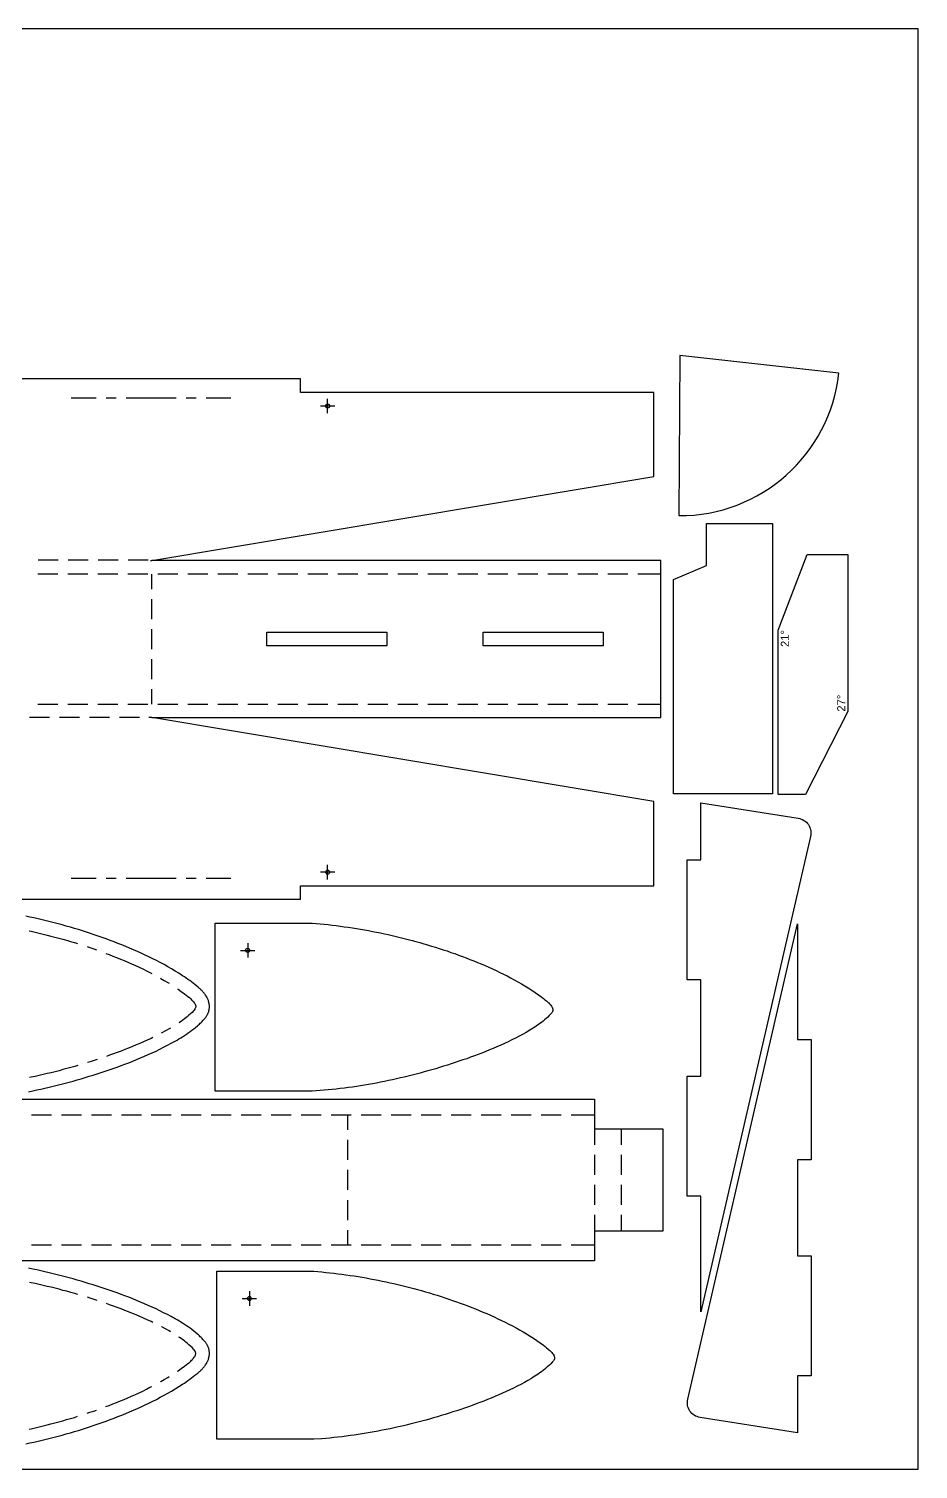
# Model space of a CAD drawing. Header units: inches. Extents: x 0 to 24, y 0 to 18.
# Drawn here: x 12.88 to 24, y 0 to 18 of the extents above; entities that cross this region are included whole.
import ezdxf

# ---------------------------------------------------------------- set-up
doc = ezdxf.new("R2010")
doc.units = ezdxf.units.IN
doc.header["$MEASUREMENT"] = 0
for name, color, linetype in [('PDF_01 CUT', 7, 'Continuous'), ('PDF_02 SCORE', 1, 'Continuous'), ('PDF_05 REFERENCE', 3, 'Continuous')]:
    doc.layers.add(name, color=color, linetype=linetype)
doc.layers.add('PDF_24 DIMENSIONS', color=144, linetype='Continuous', true_color=0x007094)
doc.layers.add('PDF_Text', color=144, linetype='Continuous', true_color=0x007094)
doc.styles.add('PDF Arial', font='arial.ttf')

msp = doc.modelspace()

# ---------------------------------------------------------------- linework, layer by layer
at = {"color": 6}
for p, q in [((24, 18), (0, 18)), ((24, 0), (24, 18)), ((0, 0), (24, 0))]:
    msp.add_line(p, q, dxfattribs=at)
at = {"layer": 'PDF_01 CUT', "color": 7, "lineweight": 30}
msp.add_lwpolyline([(21.008, 11.916, 0.383871), (23.008, 13.696), (21.019, 13.916), (21.008, 11.916)], format="xyb", dxfattribs=at)
for points in [[(9.958, 7.122), (16.276, 7.122), (16.276, 7.292), (20.696, 7.292), (20.696, 8.342), (14.417, 9.392), (20.783, 9.392), (20.783, 11.355), (14.417, 11.355), (20.696, 12.405), (20.696, 13.455), (16.276, 13.455), (16.276, 13.625), (9.958, 13.625)], [(14.399, 11.355), (14.417, 11.355)], [(14.417, 9.392), (14.381, 9.392)], [(12.876, 4.717), (12.928, 4.728), (12.979, 4.739), (13.03, 4.75), (13.081, 4.761), (13.132, 4.773), (13.182, 4.785), (13.233, 4.798), (13.284, 4.811), (13.334, 4.824), (13.384, 4.837), (13.435, 4.851), (13.485, 4.865), (13.535, 4.88), (13.585, 4.895), (13.635, 4.91), (13.685, 4.925), (13.735, 4.941), (13.784, 4.957), (13.834, 4.974), (13.884, 4.99), (13.933, 5.008), (13.982, 5.025), (14.032, 5.043), (14.081, 5.061), (14.13, 5.08), (14.179, 5.099), (14.227, 5.119), (14.276, 5.139), (14.325, 5.16), (14.373, 5.181), (14.421, 5.203), (14.47, 5.225), (14.517, 5.248), (14.565, 5.272), (14.613, 5.297), (14.661, 5.322), (14.708, 5.348), (14.732, 5.362), (14.755, 5.376), (14.779, 5.39), (14.802, 5.404), (14.826, 5.419), (14.849, 5.435), (14.872, 5.451), (14.896, 5.468), (14.919, 5.485), (14.942, 5.502), (14.965, 5.521), (14.989, 5.541), (15, 5.551), (15.012, 5.562), (15.023, 5.573), (15.035, 5.584), (15.046, 5.596), (15.057, 5.608), (15.069, 5.621), (15.075, 5.627), (15.08, 5.634), (15.083, 5.638), (15.087, 5.643), (15.091, 5.648), (15.095, 5.653), (15.099, 5.66), (15.104, 5.668), (15.11, 5.677), (15.112, 5.681), (15.115, 5.687), (15.117, 5.692), (15.12, 5.698), (15.123, 5.705), (15.125, 5.712), (15.128, 5.72), (15.13, 5.729), (15.133, 5.739), (15.135, 5.748), (15.136, 5.757), (15.137, 5.767), (15.137, 5.775), (15.137, 5.784), (15.137, 5.792), (15.137, 5.799), (15.136, 5.806), (15.135, 5.813), (15.134, 5.819), (15.132, 5.825), (15.13, 5.837), (15.127, 5.847), (15.124, 5.857), (15.12, 5.866), (15.117, 5.874), (15.113, 5.882), (15.11, 5.889), (15.106, 5.895), (15.103, 5.902), (15.1, 5.907), (15.096, 5.913), (15.09, 5.923), (15.083, 5.933), (15.077, 5.942), (15.07, 5.95), (15.056, 5.966), (15.049, 5.974), (15.042, 5.981), (15.035, 5.988), (15.028, 5.994), (15.022, 6.001), (15.015, 6.007), (15.009, 6.012), (15.003, 6.017), (14.992, 6.027), (14.98, 6.037), (14.957, 6.055), (14.935, 6.072), (14.891, 6.105), (14.869, 6.121), (14.846, 6.137), (14.824, 6.152), (14.801, 6.167), (14.755, 6.197), (14.709, 6.225), (14.662, 6.252), (14.616, 6.279), (14.57, 6.305), (14.522, 6.33), (14.475, 6.355), (14.428, 6.379), (14.38, 6.402), (14.333, 6.425), (14.285, 6.447), (14.237, 6.469), (14.188, 6.49), (14.14, 6.511), (14.092, 6.532), (14.043, 6.551), (13.994, 6.571), (13.945, 6.59), (13.896, 6.608), (13.847, 6.627), (13.797, 6.645), (13.748, 6.662), (13.698, 6.679), (13.649, 6.695), (13.599, 6.712), (13.549, 6.727), (13.499, 6.743), (13.449, 6.758), (13.399, 6.772), (13.348, 6.787), (13.298, 6.801), (13.247, 6.815), (13.197, 6.828), (13.146, 6.841), (13.095, 6.853), (13.044, 6.865), (12.994, 6.877), (12.943, 6.889), (12.891, 6.9), (12.84, 6.91)], [(12.296, 4.625), (19.951, 4.625), (19.951, 4.256)], [(19.951, 4.255), (20.807, 4.255), (20.807, 2.973), (19.951, 2.973), (19.951, 2.603), (12.296, 2.603)], [(12.84, 0.318), (12.891, 0.329), (12.943, 0.339), (12.994, 0.351), (13.044, 0.363), (13.095, 0.375), (13.146, 0.387), (13.197, 0.4), (13.247, 0.414), (13.298, 0.427), (13.348, 0.441), (13.399, 0.456), (13.449, 0.47), (13.499, 0.485), (13.549, 0.501), (13.599, 0.517), (13.649, 0.533), (13.698, 0.549), (13.748, 0.567), (13.797, 0.584), (13.847, 0.602), (13.896, 0.62), (13.945, 0.639), (13.994, 0.657), (14.043, 0.677), (14.092, 0.697), (14.14, 0.717), (14.188, 0.738), (14.237, 0.759), (14.285, 0.781), (14.333, 0.803), (14.38, 0.826), (14.428, 0.849), (14.475, 0.873), (14.522, 0.898), (14.57, 0.923), (14.616, 0.949), (14.662, 0.976), (14.709, 1.003), (14.755, 1.032), (14.801, 1.061), (14.824, 1.076), (14.846, 1.092), (14.869, 1.107), (14.891, 1.124), (14.935, 1.157), (14.957, 1.174), (14.98, 1.192), (14.992, 1.201), (15.003, 1.211), (15.009, 1.216), (15.015, 1.222), (15.022, 1.227), (15.028, 1.234), (15.035, 1.24), (15.042, 1.247), (15.049, 1.255), (15.056, 1.262), (15.07, 1.279), (15.077, 1.287), (15.083, 1.296), (15.09, 1.305), (15.096, 1.315), (15.1, 1.321), (15.103, 1.327), (15.106, 1.333), (15.11, 1.34), (15.113, 1.347), (15.117, 1.355), (15.12, 1.363), (15.124, 1.372), (15.127, 1.381), (15.13, 1.392), (15.132, 1.403), (15.134, 1.41), (15.135, 1.416), (15.136, 1.422), (15.137, 1.43), (15.137, 1.437), (15.137, 1.445), (15.137, 1.453), (15.137, 1.462), (15.136, 1.471), (15.135, 1.48), (15.133, 1.49), (15.13, 1.499), (15.128, 1.508), (15.125, 1.516), (15.123, 1.524), (15.12, 1.53), (15.117, 1.536), (15.115, 1.542), (15.112, 1.547), (15.11, 1.552), (15.104, 1.561), (15.099, 1.568), (15.095, 1.575), (15.091, 1.581), (15.087, 1.586), (15.083, 1.59), (15.08, 1.594), (15.075, 1.601), (15.069, 1.607), (15.057, 1.62), (15.046, 1.632), (15.035, 1.645), (15.023, 1.656), (15.012, 1.667), (15, 1.677), (14.989, 1.687), (14.965, 1.707), (14.942, 1.726), (14.919, 1.744), (14.896, 1.761), (14.872, 1.777), (14.849, 1.793), (14.826, 1.809), (14.802, 1.824), (14.779, 1.838), (14.755, 1.853), (14.732, 1.867), (14.708, 1.88), (14.661, 1.907), (14.613, 1.932), (14.565, 1.956), (14.517, 1.98), (14.47, 2.003), (14.421, 2.025), (14.373, 2.047), (14.325, 2.068), (14.276, 2.089), (14.227, 2.109), (14.179, 2.129), (14.13, 2.148), (14.081, 2.167), (14.032, 2.185), (13.982, 2.203), (13.933, 2.221), (13.884, 2.238), (13.834, 2.255), (13.784, 2.271), (13.735, 2.287), (13.685, 2.303), (13.635, 2.318), (13.585, 2.334), (13.535, 2.348), (13.485, 2.363), (13.435, 2.377), (13.384, 2.391), (13.334, 2.405), (13.284, 2.418), (13.233, 2.43), (13.182, 2.443), (13.132, 2.455), (13.081, 2.467), (13.03, 2.478), (12.979, 2.49), (12.928, 2.5), (12.876, 2.511)]]:
    msp.add_lwpolyline(points, dxfattribs=at)
for points in [[(22.178, 8.439), (20.941, 8.439), (20.941, 11.119), (21.353, 11.292), (21.353, 11.819), (22.178, 11.819)], [(22.612, 11.432), (23.118, 11.432), (23.118, 9.467), (22.592, 8.432), (22.249, 8.432), (22.249, 10.486)], [(15.857, 10.458), (17.357, 10.458), (17.357, 10.288), (15.857, 10.288)], [(18.561, 10.458), (20.061, 10.458), (20.061, 10.288), (18.561, 10.288)], [(16.42, 6.823), (16.521, 6.815), (16.572, 6.81), (16.622, 6.805), (16.673, 6.799), (16.723, 6.793), (16.773, 6.786), (16.824, 6.779), (16.874, 6.772), (16.925, 6.765), (16.975, 6.756), (17.025, 6.748), (17.075, 6.74), (17.125, 6.731), (17.175, 6.721), (17.225, 6.711), (17.275, 6.701), (17.325, 6.691), (17.374, 6.68), (17.424, 6.669), (17.473, 6.657), (17.523, 6.646), (17.572, 6.633), (17.621, 6.621), (17.671, 6.608), (17.72, 6.595), (17.769, 6.581), (17.818, 6.567), (17.866, 6.553), (17.915, 6.538), (17.964, 6.523), (18.012, 6.508), (18.061, 6.492), (18.109, 6.476), (18.157, 6.459), (18.205, 6.443), (18.253, 6.425), (18.301, 6.408), (18.348, 6.39), (18.395, 6.371), (18.443, 6.353), (18.49, 6.333), (18.536, 6.314), (18.584, 6.294), (18.63, 6.273), (18.676, 6.252), (18.722, 6.231), (18.768, 6.209), (18.814, 6.187), (18.859, 6.164), (18.904, 6.14), (18.949, 6.116), (18.994, 6.092), (19.038, 6.066), (19.082, 6.041), (19.125, 6.014), (19.168, 5.986), (19.21, 5.958), (19.252, 5.929), (19.293, 5.898), (19.313, 5.883), (19.333, 5.867), (19.352, 5.851), (19.372, 5.834), (19.381, 5.826), (19.389, 5.816), (19.398, 5.807), (19.406, 5.797), (19.414, 5.787), (19.42, 5.776), (19.423, 5.77), (19.426, 5.765), (19.429, 5.759), (19.43, 5.753), (19.432, 5.747), (19.432, 5.74), (19.432, 5.734), (19.431, 5.728), (19.429, 5.722), (19.426, 5.716), (19.422, 5.711), (19.418, 5.705), (19.41, 5.696), (19.402, 5.686), (19.385, 5.668), (19.367, 5.65), (19.348, 5.632), (19.329, 5.615), (19.309, 5.6), (19.289, 5.584), (19.269, 5.568), (19.248, 5.554), (19.227, 5.539), (19.206, 5.525), (19.185, 5.511), (19.163, 5.498), (19.142, 5.485), (19.098, 5.459), (19.053, 5.434), (19.009, 5.41), (18.964, 5.386), (18.918, 5.364), (18.872, 5.342), (18.826, 5.32), (18.78, 5.299), (18.733, 5.279), (18.686, 5.259), (18.639, 5.239), (18.592, 5.22), (18.545, 5.201), (18.498, 5.183), (18.45, 5.165), (18.402, 5.148), (18.354, 5.13), (18.306, 5.114), (18.258, 5.097), (18.21, 5.081), (18.162, 5.065), (18.113, 5.05), (18.065, 5.035), (18.016, 5.02), (17.967, 5.005), (17.919, 4.991), (17.87, 4.978), (17.821, 4.964), (17.771, 4.951), (17.722, 4.938), (17.673, 4.925), (17.623, 4.913), (17.574, 4.901), (17.525, 4.89), (17.475, 4.878), (17.426, 4.867), (17.376, 4.856), (17.326, 4.846), (17.276, 4.836), (17.226, 4.826), (17.176, 4.817), (17.126, 4.808), (17.076, 4.8), (17.026, 4.791), (16.976, 4.783), (16.926, 4.776), (16.875, 4.769), (16.825, 4.762), (16.774, 4.756), (16.724, 4.75), (16.673, 4.745), (16.623, 4.74), (16.572, 4.735), (16.521, 4.731), (16.42, 4.725), (15.209, 4.725), (15.209, 6.823)], [(16.441, 2.473), (16.542, 2.465), (16.593, 2.46), (16.644, 2.455), (16.694, 2.449), (16.744, 2.443), (16.795, 2.436), (16.845, 2.429), (16.896, 2.422), (16.946, 2.415), (16.996, 2.406), (17.047, 2.398), (17.097, 2.39), (17.147, 2.38), (17.197, 2.371), (17.247, 2.361), (17.296, 2.351), (17.346, 2.341), (17.396, 2.33), (17.445, 2.319), (17.495, 2.307), (17.545, 2.295), (17.594, 2.283), (17.643, 2.271), (17.692, 2.258), (17.741, 2.245), (17.79, 2.231), (17.839, 2.217), (17.888, 2.203), (17.937, 2.188), (17.985, 2.173), (18.034, 2.158), (18.082, 2.142), (18.13, 2.126), (18.178, 2.109), (18.226, 2.093), (18.274, 2.075), (18.322, 2.058), (18.37, 2.04), (18.417, 2.021), (18.464, 2.003), (18.511, 1.983), (18.558, 1.964), (18.605, 1.944), (18.651, 1.923), (18.698, 1.902), (18.744, 1.881), (18.79, 1.859), (18.835, 1.837), (18.881, 1.814), (18.926, 1.79), (18.971, 1.766), (19.015, 1.742), (19.06, 1.716), (19.103, 1.69), (19.147, 1.664), (19.189, 1.636), (19.232, 1.608), (19.273, 1.579), (19.314, 1.548), (19.334, 1.533), (19.354, 1.517), (19.374, 1.501), (19.393, 1.484), (19.402, 1.475), (19.411, 1.466), (19.42, 1.457), (19.428, 1.447), (19.435, 1.437), (19.442, 1.426), (19.445, 1.42), (19.448, 1.415), (19.45, 1.409), (19.452, 1.402), (19.453, 1.397), (19.454, 1.39), (19.454, 1.384), (19.453, 1.377), (19.45, 1.372), (19.447, 1.366), (19.443, 1.361), (19.44, 1.355), (19.432, 1.346), (19.423, 1.336), (19.406, 1.317), (19.388, 1.3), (19.37, 1.282), (19.35, 1.265), (19.33, 1.25), (19.31, 1.234), (19.29, 1.218), (19.27, 1.204), (19.249, 1.189), (19.228, 1.175), (19.206, 1.161), (19.185, 1.148), (19.163, 1.135), (19.119, 1.109), (19.075, 1.084), (19.03, 1.06), (18.985, 1.036), (18.939, 1.014), (18.893, 0.992), (18.848, 0.97), (18.801, 0.949), (18.755, 0.929), (18.708, 0.909), (18.661, 0.889), (18.614, 0.87), (18.567, 0.851), (18.519, 0.833), (18.471, 0.815), (18.424, 0.797), (18.376, 0.78), (18.328, 0.764), (18.28, 0.747), (18.232, 0.731), (18.183, 0.715), (18.135, 0.7), (18.086, 0.684), (18.037, 0.67), (17.989, 0.655), (17.94, 0.641), (17.891, 0.627), (17.842, 0.614), (17.793, 0.601), (17.744, 0.588), (17.695, 0.575), (17.645, 0.563), (17.596, 0.551), (17.546, 0.539), (17.497, 0.528), (17.447, 0.517), (17.397, 0.506), (17.347, 0.496), (17.297, 0.486), (17.248, 0.476), (17.198, 0.467), (17.148, 0.458), (17.097, 0.449), (17.047, 0.441), (16.997, 0.433), (16.947, 0.426), (16.897, 0.419), (16.846, 0.412), (16.796, 0.406), (16.745, 0.4), (16.694, 0.394), (16.644, 0.389), (16.593, 0.385), (16.543, 0.381), (16.441, 0.374), (15.23, 0.374), (15.23, 2.473)]]:
    msp.add_lwpolyline(points, close=True, dxfattribs=at)
for points in [[(22.654, 7.908), (21.281, 1.965), (21.281, 3.413), (21.111, 3.413), (21.111, 4.913), (21.281, 4.913), (21.281, 6.116), (21.111, 6.116), (21.111, 7.617), (21.281, 7.617), (21.281, 8.327), (22.5, 8.135, -0.435206)], [(21.118, 0.874), (22.491, 6.817), (22.491, 5.369), (22.661, 5.369), (22.661, 3.868), (22.491, 3.868), (22.491, 2.665), (22.661, 2.665), (22.661, 1.165), (22.491, 1.165), (22.491, 0.455), (21.272, 0.647, -0.435206)]]:
    msp.add_lwpolyline(points, format="xyb", close=True, dxfattribs=at)
at = {"layer": 'PDF_01 CUT', "lineweight": 30}
for centre in [(16.615, 13.286), (16.615, 7.461), (15.616, 6.483), (15.638, 2.133)]:
    msp.add_circle(centre, 0.0252, dxfattribs=at)
at = {"layer": 'PDF_02 SCORE', "color": 1, "lineweight": 30}
for points in [[(13.247, 11.359), (12.997, 11.359)], [(13.622, 11.359), (13.372, 11.359)], [(13.997, 11.359), (13.747, 11.359)], [(14.372, 11.359), (14.122, 11.359)], [(13.243, 11.185), (12.993, 11.185)], [(13.618, 11.185), (13.368, 11.185)], [(13.993, 11.185), (13.743, 11.185)], [(14.368, 11.185), (14.118, 11.185)], [(14.417, 10.998), (14.417, 11.185)], [(14.743, 11.185), (14.493, 11.185)], [(15.118, 11.185), (14.868, 11.185)], [(15.493, 11.185), (15.243, 11.185)], [(15.868, 11.185), (15.618, 11.185)], [(16.243, 11.185), (15.993, 11.185)], [(16.618, 11.185), (16.368, 11.185)], [(16.993, 11.185), (16.743, 11.185)], [(17.368, 11.185), (17.118, 11.185)], [(17.743, 11.185), (17.493, 11.185)], [(18.118, 11.185), (17.868, 11.185)], [(18.493, 11.185), (18.243, 11.185)], [(18.868, 11.185), (18.618, 11.185)], [(19.243, 11.185), (18.993, 11.185)], [(19.618, 11.185), (19.368, 11.185)], [(19.993, 11.185), (19.743, 11.185)], [(20.368, 11.185), (20.118, 11.185)], [(20.783, 11.185), (20.493, 11.185)], [(14.417, 10.623), (14.417, 10.873)], [(14.417, 10.248), (14.417, 10.498)], [(14.417, 9.873), (14.417, 10.123)], [(14.417, 9.562), (14.417, 9.748)], [(12.993, 9.562), (13.243, 9.562)], [(13.368, 9.562), (13.618, 9.562)], [(13.743, 9.562), (13.993, 9.562)], [(14.118, 9.562), (14.368, 9.562)], [(14.493, 9.562), (14.743, 9.562)], [(14.868, 9.562), (15.118, 9.562)], [(15.243, 9.562), (15.493, 9.562)], [(15.618, 9.562), (15.868, 9.562)], [(15.993, 9.562), (16.243, 9.562)], [(16.368, 9.562), (16.618, 9.562)], [(16.743, 9.562), (16.993, 9.562)], [(17.118, 9.562), (17.368, 9.562)], [(17.493, 9.562), (17.743, 9.562)], [(17.868, 9.562), (18.118, 9.562)], [(18.243, 9.562), (18.493, 9.562)], [(18.618, 9.562), (18.868, 9.562)], [(18.993, 9.562), (19.243, 9.562)], [(19.368, 9.562), (19.618, 9.562)], [(19.743, 9.562), (19.993, 9.562)], [(20.118, 9.562), (20.368, 9.562)], [(20.493, 9.562), (20.783, 9.562)], [(12.888, 9.399), (13.139, 9.399)], [(13.264, 9.399), (13.514, 9.399)], [(13.639, 9.399), (13.889, 9.399)], [(14.014, 9.399), (14.264, 9.399)], [(13.161, 4.425), (12.911, 4.425)], [(13.536, 4.425), (13.286, 4.425)], [(13.911, 4.425), (13.661, 4.425)], [(14.286, 4.425), (14.036, 4.425)], [(14.661, 4.425), (14.411, 4.425)], [(15.036, 4.425), (14.786, 4.425)], [(15.411, 4.425), (15.161, 4.425)], [(15.786, 4.425), (15.536, 4.425)], [(16.161, 4.425), (15.911, 4.425)], [(16.536, 4.425), (16.286, 4.425)], [(16.911, 4.425), (16.661, 4.425)], [(16.863, 4.425), (16.863, 4.239)], [(17.286, 4.425), (17.036, 4.425)], [(17.661, 4.425), (17.411, 4.425)], [(18.036, 4.425), (17.786, 4.425)], [(18.412, 4.425), (18.161, 4.425)], [(18.787, 4.425), (18.537, 4.425)], [(19.162, 4.425), (18.912, 4.425)], [(19.537, 4.425), (19.287, 4.425)], [(19.951, 4.425), (19.662, 4.425)], [(19.951, 4.255), (19.951, 4.052)], [(20.291, 4.052), (20.291, 4.255)], [(16.863, 4.114), (16.863, 3.864)], [(19.951, 3.927), (19.951, 3.677)], [(20.291, 3.677), (20.291, 3.927)], [(16.863, 3.739), (16.863, 3.489)], [(19.951, 3.552), (19.951, 3.302)], [(20.291, 3.302), (20.291, 3.552)], [(16.863, 3.364), (16.863, 3.114)], [(19.951, 3.177), (19.951, 2.973)], [(20.291, 2.973), (20.291, 3.177)], [(16.863, 2.989), (16.863, 2.803)], [(12.911, 2.803), (13.161, 2.803)], [(13.286, 2.803), (13.536, 2.803)], [(13.661, 2.803), (13.911, 2.803)], [(14.036, 2.803), (14.286, 2.803)], [(14.411, 2.803), (14.661, 2.803)], [(14.786, 2.803), (15.036, 2.803)], [(15.161, 2.803), (15.411, 2.803)], [(15.536, 2.803), (15.786, 2.803)], [(15.911, 2.803), (16.161, 2.803)], [(16.286, 2.803), (16.536, 2.803)], [(16.661, 2.803), (16.911, 2.803)], [(17.036, 2.803), (17.286, 2.803)], [(17.411, 2.803), (17.661, 2.803)], [(17.786, 2.803), (18.036, 2.803)], [(18.161, 2.803), (18.412, 2.803)], [(18.537, 2.803), (18.787, 2.803)], [(18.912, 2.803), (19.162, 2.803)], [(19.287, 2.803), (19.537, 2.803)], [(19.662, 2.803), (19.951, 2.803)]]:
    msp.add_lwpolyline(points, dxfattribs=at)
at = {"layer": 'PDF_05 REFERENCE', "color": 4, "lineweight": 30}
for points in [[(13.72, 13.385), (13.407, 13.385)], [(13.97, 13.385), (13.845, 13.385)], [(14.72, 13.385), (14.095, 13.385)], [(14.97, 13.385), (14.845, 13.385)], [(15.407, 13.385), (15.095, 13.385)], [(13.72, 7.382), (13.407, 7.382)], [(13.97, 7.382), (13.845, 7.382)], [(14.72, 7.382), (14.095, 7.382)], [(14.97, 7.382), (14.845, 7.382)], [(15.407, 7.382), (15.095, 7.382)], [(12.885, 6.727), (12.909, 6.722), (12.959, 6.711), (13.008, 6.7), (13.057, 6.687), (13.107, 6.675), (13.156, 6.663), (13.205, 6.65), (13.254, 6.637), (13.303, 6.623), (13.352, 6.609), (13.401, 6.595), (13.45, 6.58), (13.489, 6.568)], [(13.608, 6.53), (13.643, 6.518), (13.692, 6.501), (13.727, 6.489)], [(13.844, 6.446), (13.882, 6.432), (13.93, 6.413), (13.977, 6.395), (14.024, 6.375), (14.071, 6.356), (14.118, 6.336), (14.165, 6.315), (14.211, 6.294), (14.257, 6.273), (14.303, 6.251), (14.349, 6.229), (14.394, 6.206), (14.416, 6.194)], [(14.526, 6.135), (14.528, 6.134), (14.572, 6.108), (14.616, 6.082), (14.634, 6.072)], [(14.739, 6.004), (14.745, 6), (14.786, 5.971), (14.827, 5.941), (14.847, 5.925), (14.867, 5.909), (14.887, 5.893), (14.906, 5.876), (14.915, 5.867), (14.924, 5.859), (14.932, 5.849), (14.94, 5.839), (14.948, 5.829), (14.955, 5.818), (14.958, 5.812), (14.961, 5.807), (14.963, 5.801), (14.965, 5.795), (14.967, 5.789), (14.967, 5.782), (14.967, 5.776), (14.965, 5.769), (14.963, 5.764), (14.96, 5.758), (14.957, 5.753), (14.953, 5.747), (14.945, 5.738), (14.937, 5.728), (14.92, 5.709), (14.901, 5.692), (14.882, 5.674), (14.863, 5.657), (14.844, 5.642), (14.824, 5.626), (14.803, 5.611), (14.783, 5.596), (14.762, 5.581), (14.756, 5.577)], [(14.65, 5.511), (14.632, 5.501), (14.588, 5.476), (14.543, 5.452), (14.54, 5.45)], [(14.429, 5.394), (14.407, 5.384), (14.361, 5.362), (14.314, 5.341), (14.268, 5.321), (14.221, 5.301), (14.174, 5.281), (14.127, 5.262), (14.079, 5.243), (14.032, 5.225), (13.984, 5.207), (13.937, 5.189), (13.889, 5.172), (13.85, 5.159)], [(13.493, 5.045), (13.453, 5.033), (13.404, 5.019), (13.355, 5.006), (13.306, 4.993), (13.257, 4.98), (13.208, 4.967), (13.158, 4.955), (13.109, 4.943), (13.059, 4.931), (13.01, 4.92), (12.96, 4.909), (12.91, 4.899), (12.886, 4.894)], [(13.732, 5.119), (13.696, 5.107), (13.648, 5.092), (13.612, 5.081)], [(13.493, 2.183), (13.453, 2.195), (13.404, 2.209), (13.355, 2.223), (13.306, 2.235), (13.257, 2.248), (13.208, 2.261), (13.158, 2.273), (13.109, 2.285), (13.059, 2.297), (13.01, 2.308), (12.96, 2.319), (12.91, 2.33), (12.886, 2.335)], [(13.732, 2.11), (13.696, 2.121), (13.648, 2.137), (13.612, 2.148)], [(14.429, 1.834), (14.407, 1.845), (14.361, 1.866), (14.314, 1.887), (14.268, 1.908), (14.221, 1.928), (14.174, 1.947), (14.127, 1.966), (14.079, 1.985), (14.032, 2.003), (13.984, 2.021), (13.937, 2.039), (13.889, 2.056), (13.85, 2.07)], [(14.65, 1.717), (14.632, 1.727), (14.588, 1.752), (14.543, 1.777), (14.54, 1.778)], [(14.739, 1.224), (14.745, 1.228), (14.786, 1.257), (14.827, 1.288), (14.847, 1.303), (14.867, 1.319), (14.887, 1.335), (14.906, 1.352), (14.915, 1.361), (14.924, 1.37), (14.932, 1.38), (14.94, 1.389), (14.948, 1.4), (14.955, 1.41), (14.958, 1.416), (14.961, 1.422), (14.963, 1.427), (14.965, 1.434), (14.967, 1.44), (14.967, 1.446), (14.967, 1.452), (14.965, 1.459), (14.963, 1.465), (14.96, 1.47), (14.957, 1.476), (14.953, 1.481), (14.945, 1.491), (14.937, 1.5), (14.92, 1.519), (14.901, 1.537), (14.882, 1.554), (14.863, 1.571), (14.844, 1.587), (14.824, 1.602), (14.803, 1.618), (14.783, 1.632), (14.762, 1.647), (14.756, 1.651)], [(14.526, 1.093), (14.528, 1.095), (14.572, 1.12), (14.616, 1.146), (14.634, 1.157)], [(13.844, 0.782), (13.882, 0.797), (13.93, 0.815), (13.977, 0.834), (14.024, 0.853), (14.071, 0.873), (14.118, 0.893), (14.165, 0.913), (14.211, 0.934), (14.257, 0.955), (14.303, 0.977), (14.349, 1), (14.394, 1.023), (14.416, 1.034)], [(13.608, 0.699), (13.643, 0.711), (13.692, 0.727), (13.727, 0.739)], [(12.885, 0.501), (12.909, 0.506), (12.959, 0.517), (13.008, 0.529), (13.057, 0.541), (13.107, 0.553), (13.156, 0.566), (13.205, 0.579), (13.254, 0.592), (13.303, 0.605), (13.352, 0.619), (13.401, 0.634), (13.45, 0.648), (13.489, 0.661)]]:
    msp.add_lwpolyline(points, dxfattribs=at)
at = {"layer": 'PDF_24 DIMENSIONS', "color": 4, "lineweight": 25}
for points in [[(16.615, 13.196), (16.615, 13.376)], [(16.705, 13.286), (16.525, 13.286)], [(16.705, 7.461), (16.525, 7.461)], [(16.615, 7.371), (16.615, 7.552)], [(15.526, 6.483), (15.706, 6.483)], [(15.616, 6.573), (15.616, 6.393)], [(15.638, 2.223), (15.638, 2.043)], [(15.548, 2.133), (15.728, 2.133)]]:
    msp.add_lwpolyline(points, dxfattribs=at)

# ---------------------------------------------------------------- texts
at = {"layer": 'PDF_Text', "color": 3, "char_height": 0.1, "attachment_point": 7, "rotation": 90, "style": 'PDF Arial'}
for s, insert in [('21°', (22.382, 10.275)), ('27°', (23.087, 9.467))]:
    msp.add_mtext(s, dxfattribs=dict(at, insert=insert))

doc.saveas('drawing.dxf')
